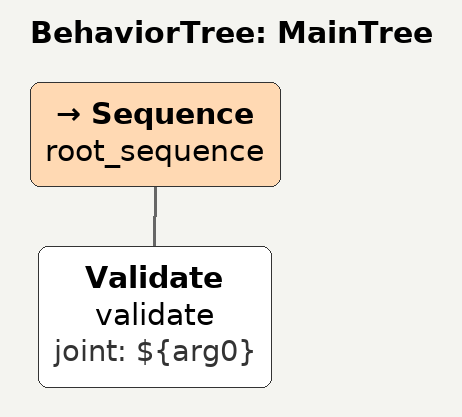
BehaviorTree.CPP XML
<root main_tree_to_execute = "MainTree" >
    <BehaviorTree ID="MainTree">
       <Sequence name="root_sequence">
           <Validate    name="validate" joint="${arg0}"/>
       </Sequence>
    </BehaviorTree>
</root>
